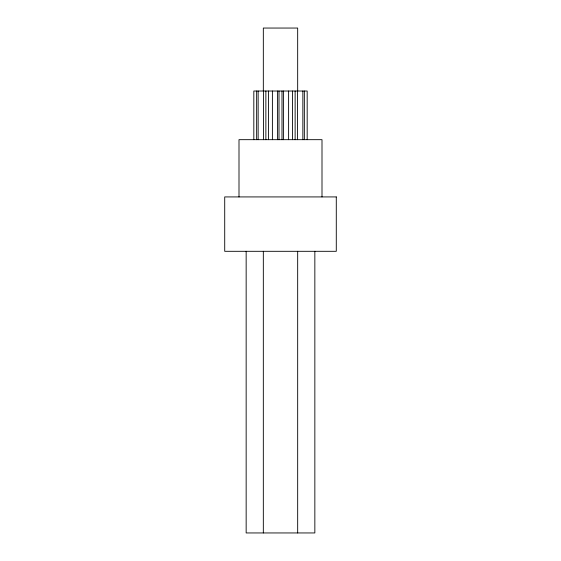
<?xml version="1.0" encoding="UTF-8"?>
<svg xmlns="http://www.w3.org/2000/svg" width="561" height="561" viewBox="0 0 561 561"><rect width="100%" height="100%" fill="white"/><g stroke="black" fill="none" stroke-linecap="round" stroke-linejoin="round"><path stroke-width="0.84" d="M322 196.925L322 139.675L239 139.675L239 196.925M314.847 251.307L314.847 532.95L246.153 532.95L246.153 251.307M307.176 139.675L307.176 91.022L253.824 91.022L253.824 139.675M304.35 91.022L304.35 139.675M302.849 91.022L302.849 139.675M297.674 91.022L297.674 28.05L263.326 28.05L263.326 91.022M297.674 251.307L297.674 532.95M297.463 91.022L297.463 139.675M295.128 91.022L295.128 139.675M292.54 91.022L292.54 139.675M288.613 91.022L288.613 139.675M283.41 91.022L283.41 139.675M281.994 91.022L281.994 139.675M279.006 91.022L279.006 139.675M277.59 91.022L277.59 139.675M272.394 91.022L272.394 139.675M268.46 91.022L268.46 139.675M265.872 91.022L265.872 139.675M263.544 91.022L263.544 139.675M263.326 251.307L263.326 532.95M258.151 91.022L258.151 139.675M256.65 91.022L256.65 139.675M336.284 196.925L224.716 196.925L224.716 251.307L336.284 251.307L336.284 196.925"/></g></svg>
